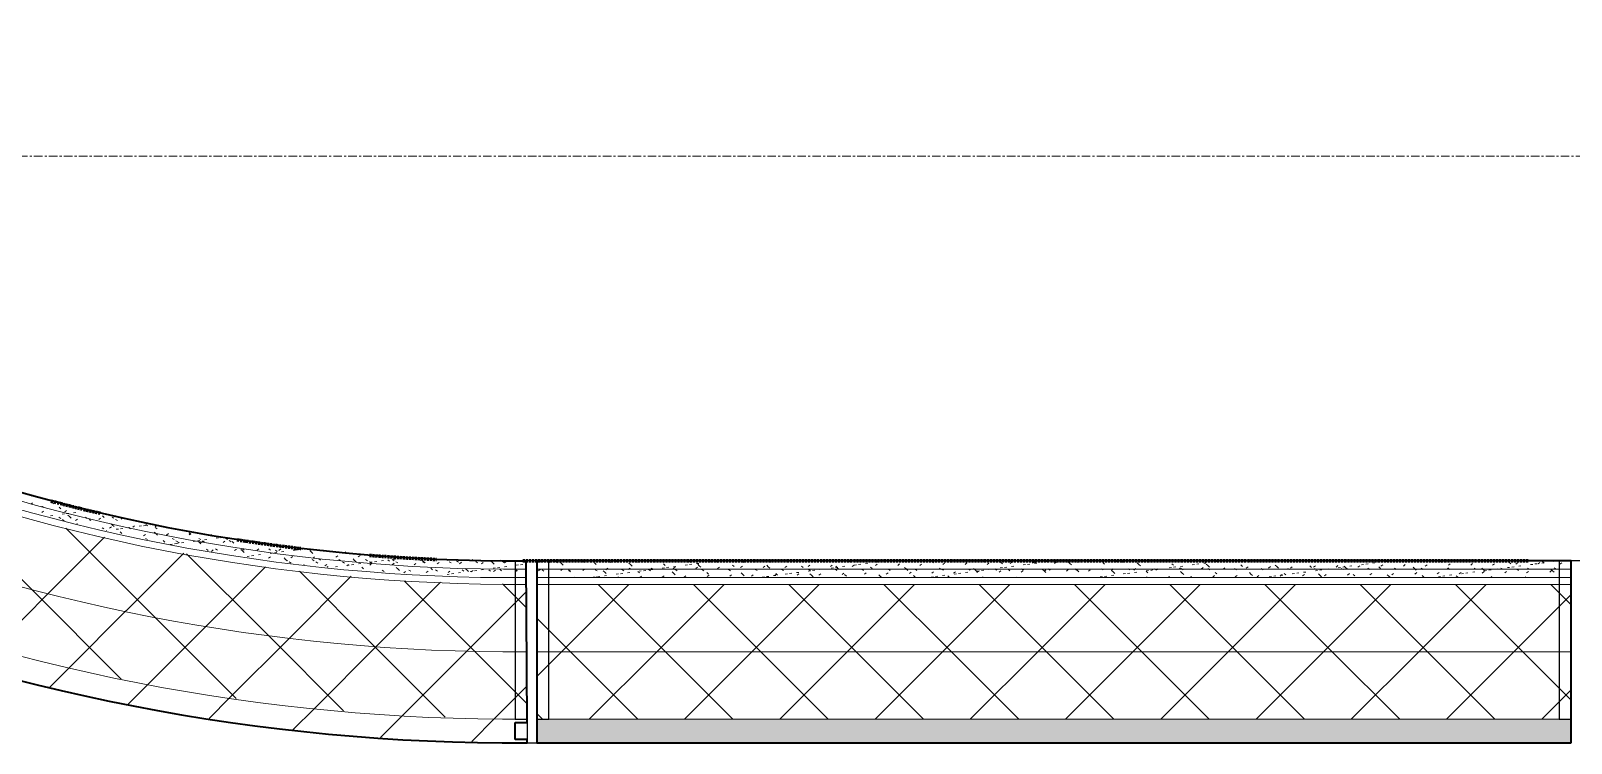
# Model space of a CAD drawing. Header units: millimetres. Extents: x -4948 to 42228, y -4856 to 69378.
# Drawn here: x 1115 to 3402, y -779 to 278 of the extents above; entities that cross this region are included whole.
import ezdxf

# ---------------------------------------------------------------- set-up
doc = ezdxf.new("R2010")
doc.units = ezdxf.units.MM
doc.linetypes.add('Линия сетки', pattern=[22.225, 12.7, -3.175, 3.175, -3.175])
doc.linetypes.add('Штрих 3 х 1_5 мм', pattern=[4.5, 3, -1.5])
for name, color, linetype, lineweight in [('A-AREA', 32, 'Continuous', 9), ('A-FLOR', 192, 'Continuous', 13), ('A-GLAZ', 151, 'Continuous', 13), ('A-GLAZ-CWMG', 51, 'Continuous', 9), ('A-WALL', 113, 'Continuous', 13), ('A-WALL-PATT', 111, 'Continuous', 13), ('S-GRID', 1, 'Continuous', 30)]:
    doc.layers.add(name, color=color, linetype=linetype, lineweight=lineweight)

# ---------------------------------------------------------------- blocks, each defined once
blk = doc.blocks.new('27ELB-RD-AR-0000-BIM_rvt-1-1 этаж отм_ _0_000 лотки')
at = {"layer": 'A-GLAZ', "lineweight": 9}
h = blk.add_hatch(dxfattribs=at)
h.set_pattern_fill('FP_2', color=252, style=0, pattern_type=2)
h.set_pattern_definition([(45, (0, 0), (-141.421, 141.421), [])])
h.paths.add_polyline_path([(1833.9, -778.6), (1833.9, -777.6), (1833.9, -778.6)], flags=0)
h.paths.add_polyline_path([(1664.8, -773.1), (1540.7, -762.5), (1642.5, -772.3), (1658.8, -772.9)], flags=0)
h.paths.add_polyline_path([(1833.9, -773), (1833.9, -773), (1833.9, -748)], flags=0)
h.paths.add_polyline_path([(1479.1, -756.4), (1361.1, -739.1), (1447.4, -753.3), (1466.7, -755.2)], flags=0)
h.paths.add_polyline_path([(1294.9, -728.2), (1231.8, -716.2), (1262.9, -723), (1276.1, -725.1)], flags=0)
h.paths.add_polyline_path([(1113, -688.6), (1043.4, -670.7), (1076.4, -680.1), (1108.4, -687.5)], flags=0)
h.paths.add_polyline_path([(934.1, -637.7), (858.4, -613.1), (893.1, -625.3), (903.1, -628.3)], flags=0)
h.paths.add_polyline_path([(759.1, -575.8), (653, -532.4), (713.8, -558.8), (722.2, -562)], flags=0)
h.paths.add_polyline_path([(588.7, -503.4), (487.4, -454.6), (539.2, -481), (546.6, -484.3)], flags=0)
h.paths.add_polyline_path([(423.8, -420.8), (337.6, -373.6), (358.1, -385.8), (375.7, -395.2)], flags=0)
h.paths.add_polyline_path([(265.6, -329), (164, -263.8), (194.2, -284.7), (211.5, -295.4)], flags=0)
h.paths.add_polyline_path([(116, -229.5), (13.1, -154.3), (30.2, -168.3), (114.9, -228.7)], flags=0)
h.paths.add_polyline_path([(-19.8, -127.4), (-129.5, -36.5), (-261.1, 86.7), (-261.1, 86), (-119.8, -45.6), (-29.5, -119.5)], flags=0)
at = {"layer": 'A-WALL-PATT', "lineweight": 9}
blk.add_hatch(color=252, dxfattribs=at).paths.add_polyline_path([(1865.9, -778), (3401.9, -778), (3401.9, -743), (1865.9, -743)], flags=0)
at = {"layer": 'A-AREA', "color": 252, "linetype": 'Штрих 3 х 1_5 мм', "lineweight": 70}
blk.add_line((1845.5, -507.9), (3338.9, -507.9), dxfattribs=at)
for start, end in [(255.2475, 256.833), (261.2344, 263.2569), (265.4344, 267.5562)]:
    blk.add_arc((1832.4, 2190.4), 2699, start, end, dxfattribs=at)
at = {"layer": 'A-GLAZ', "color": 252, "lineweight": 9}
blk.add_line((1833.9, -748), (1833.9, -773), dxfattribs=at)
for start, end in [(257.2931, 259.5421), (260.8355, 263.138), (264.3314, 266.736), (267.7042, 270)]:
    blk.add_arc((1833.9, 2191.9), 2970.5, start, end, dxfattribs=at)
at = {"layer": 'A-GLAZ-CWMG', "color": 252, "lineweight": 25}
for p, q in [((1883.9, -508), (1833.9, -508)), ((1833.9, -508), (1833.9, -743)), ((1883.9, -743), (1883.9, -508)), ((1833.9, -743), (1851.9, -743)), ((1851.9, -743), (1851.9, -778)), ((1865.9, -778), (1865.9, -743)), ((1865.9, -743), (1883.9, -743)), ((1851.9, -778), (1865.9, -778))]:
    blk.add_line(p, q, dxfattribs=at)
at = {"layer": 'A-GLAZ-CWMG', "color": 252, "lineweight": 25, "extrusion": (0, 0, -1)}
for p, q in [((3383.9, -508), (3383.9, -743)), ((3433.9, -508), (3383.9, -508)), ((3383.9, -743), (3401.9, -743))]:
    blk.add_line(p, q, dxfattribs=at)
at = {"layer": 'A-WALL', "color": 252, "lineweight": 35}
for p, q in [((1851.7, -748), (1850.2, -508)), ((3401.9, -508), (1865.9, -508)), ((1865.9, -508), (1865.9, -778)), ((3401.9, -778), (3401.9, -508)), ((1833.9, -773), (1833.9, -748)), ((1833.9, -748), (1851.7, -748)), ((1851.8, -773), (1833.9, -773)), ((1851.9, -778), (1851.8, -773)), ((1865.9, -778), (3401.9, -778))]:
    blk.add_line(p, q, dxfattribs=at)
at = {"layer": 'A-WALL', "color": 252, "lineweight": 9}
for p, q in [((3401.9, -520.5), (1865.9, -520.5)), ((3401.9, -533), (1865.9, -533)), ((3401.9, -543), (1865.9, -543)), ((3401.9, -643), (1865.9, -643)), ((3401.9, -743), (1865.9, -743))]:
    blk.add_line(p, q, dxfattribs=at)
at = {"layer": 'A-WALL', "color": 252, "lineweight": 35}
for radius in [2700, 2970]:
    blk.add_arc((1833.9, 2191.9), radius, 225.1391, 270.3459, dxfattribs=at)
at = {"layer": 'A-WALL', "color": 252, "lineweight": 9}
for radius in [2735, 2725, 2712.5, 2835, 2935]:
    blk.add_arc((1833.9, 2191.9), radius, 225.1391, 270.3459, dxfattribs=at)
at = {"layer": 'A-WALL-PATT', "color": 252, "linetype": 'Continuous', "lineweight": 9}
for p, q in [((1116.3, -550.7), (967.2, -401.5)), ((1114.8, -423.9), (1116.1, -422.9)), ((1115.5, -412.1), (1118.8, -411.7)), ((1116, -423), (1117.4, -421.9)), ((1131.1, -427.3), (1131.6, -427.7)), ((1131.4, -427.5), (1133.9, -429.1)), ((1146.5, -419.1), (1148.4, -420.8)), ((1148, -423.5), (1150.7, -421.5)), ((1157, -428.7), (1159.5, -430.9)), ((1165.2, -435.4), (1167.9, -433.4)), ((1170.6, -427.2), (1173.5, -429)), ((1195.6, -434.5), (1198.9, -434)), ((1198.4, -435), (1201.1, -432.9)), ((1202.1, -433.6), (1205.5, -433.2)), ((1130.9, -436.6), (1133.5, -434.6)), ((1136.8, -442.2), (1137.1, -442.2)), ((1144.1, -441.3), (1147.4, -440.8)), ((1156.3, -443.4), (1159.1, -445.2)), ((1161.4, -439), (1164.7, -438.5)), ((1161.6, -446.8), (1164.4, -448.6)), ((1167.9, -438.1), (1171.3, -437.7)), ((1169.6, -440.3), (1172, -442.4)), ((1172, -442.4), (1172, -442.4)), ((1172, -442.4), (1174.4, -444.7)), ((1178.3, -436.8), (1181.6, -436.3)), ((1181.3, -448.1), (1184, -446.1)), ((1183, -452.5), (1183.9, -453.3)), ((1195.8, -443.3), (1198.6, -445.1)), ((1201.2, -446.7), (1204, -448.5)), ((1215.6, -446.9), (1218.3, -444.8)), ((1221.2, -441.4), (1223.7, -443.6)), ((1233.8, -453), (1236.2, -455.1)), ((1235.4, -443.2), (1238.2, -445)), ((1236.2, -455.1), (1236.2, -455.1)), ((1236.2, -455.1), (1238.6, -457.4)), ((1240.7, -446.6), (1243.5, -448.4)), ((1248.9, -446.5), (1251.5, -444.4)), ((1266, -458.4), (1268.7, -456.3)), ((1275.6, -456.8), (1279, -456.4)), ((1282.2, -456), (1285.5, -455.5)), ((1285.4, -454.1), (1287.9, -456.3)), ((1292.5, -454.6), (1295.9, -454.2)), ((1299.3, -457.9), (1301.9, -455.9)), ((1140.8, -556.2), (1224.3, -472.8)), ((1299.2, -592.1), (1166.7, -459.6)), ((1220.5, -459), (1223.3, -460.8)), ((1227.3, -463.2), (1227.5, -463.2)), ((1231.7, -459.6), (1234.4, -457.6)), ((1241.5, -461.3), (1244.8, -460.9)), ((1247.2, -465.2), (1249.7, -467.5)), ((1248, -460.5), (1251.3, -460)), ((1258.3, -459.1), (1261.7, -458.7)), ((1260, -458.9), (1262.8, -460.7)), ((1282.1, -471.1), (1284.8, -469)), ((1285.2, -474.9), (1288, -476.7)), ((1298, -465.7), (1299.3, -466.8)), ((1299.3, -466.8), (1300.4, -467.8)), ((1299.6, -458.8), (1302.4, -460.6)), ((1300.4, -467.8), (1300.4, -467.8)), ((1300.4, -467.8), (1302.9, -470.1)), ((1311.4, -477.9), (1313.9, -480.2)), ((1316.4, -469.9), (1319.1, -467.8)), ((1324.7, -474.9), (1327.5, -476.7)), ((1330.1, -478.3), (1332.9, -480.1)), ((1349.6, -466.8), (1352.1, -469.1)), ((1349.7, -469.4), (1352.3, -467.4)), ((1355.7, -479.2), (1359.1, -478.7)), ((1362.3, -478.3), (1362.8, -478.2)), ((1362.3, -478.4), (1364.6, -480.5)), ((1362.8, -478.2), (1365.6, -477.9)), ((1364.3, -474.8), (1367.1, -476.6)), ((1366.9, -481.3), (1369.5, -479.3)), ((1369.5, -479.3), (1369.5, -479.3)), ((1369.6, -478.2), (1372, -479.7)), ((1372, -479.7), (1372.5, -480)), ((1372.6, -476.9), (1375.9, -476.5)), ((1382.2, -469.6), (1383.2, -468.8)), ((1389.9, -474.7), (1393.2, -474.2)), ((1396.5, -473.8), (1399.8, -473.4)), ((1400.1, -480.9), (1402.8, -478.9)), ((1403.8, -474.7), (1406.6, -476.5)), ((1409.2, -478.1), (1412, -479.9)), ((1413.8, -479.5), (1416.3, -481.8)), ((1432.6, -481.1), (1435.3, -479)), ((1451.3, -479.7), (1451.6, -479.9)), ((1256.1, -582.4), (1341.7, -496.8)), ((1302.7, -480.4), (1302.7, -480.4)), ((1321.5, -483.7), (1324.9, -483.2)), ((1328.1, -482.8), (1331.4, -482.4)), ((1332.6, -482.6), (1335.2, -480.5)), ((1338.4, -481.4), (1341.7, -481)), ((1467.5, -618.9), (1346, -497.5)), ((1364.6, -480.5), (1364.6, -480.5)), ((1364.6, -480.5), (1367.1, -482.8)), ((1375.6, -490.6), (1378.1, -492.9)), ((1383, -494.1), (1385.6, -492)), ((1388.9, -490.5), (1391.7, -492.3)), ((1417.3, -492.8), (1419.9, -490.8)), ((1426.5, -491.1), (1428.8, -493.2)), ((1428.5, -490.4), (1431.3, -492.2)), ((1428.8, -493.2), (1428.8, -493.2)), ((1428.8, -493.2), (1431.3, -495.5)), ((1435.8, -501.5), (1439.1, -501.1)), ((1442.4, -500.6), (1445.7, -500.2)), ((1450.5, -492.4), (1450.7, -492.3)), ((1450.7, -492.3), (1453.2, -490.4)), ((1452.7, -499.3), (1456, -498.8)), ((1467.2, -482.2), (1469.5, -484.3)), ((1467.7, -504.3), (1470.4, -502.3)), ((1468, -490.3), (1470.8, -492.1)), ((1470, -497), (1473.3, -496.6)), ((1476.5, -496.1), (1479.9, -495.7)), ((1478, -492.2), (1480.5, -494.5)), ((1483, -492.6), (1485.7, -490.5)), ((1486.9, -494.8), (1490.2, -494.3)), ((1500.9, -503.9), (1503.6, -501.8)), ((1504.2, -492.5), (1507.5, -492.1)), ((1507.6, -490.3), (1510.4, -492.1)), ((1510.7, -491.6), (1514.1, -491.2)), ((1517.3, -491.3), (1520, -489.3)), ((1521.1, -490.3), (1524.4, -489.8)), ((1528.8, -492.6), (1531.2, -494.8)), ((1531.2, -494.8), (1531.2, -494.8)), ((1531.2, -494.8), (1533.7, -497)), ((1533.4, -504), (1534.8, -503)), ((1534.8, -503), (1536.1, -502)), ((1549.7, -491.8), (1549.9, -492)), ((1567.7, -502.8), (1570.4, -500.8)), ((1581.5, -494.8), (1582.9, -496)), ((1601, -502.4), (1603.6, -500.3)), ((1633.5, -502.5), (1636.1, -500.5)), ((1375.6, -604.3), (1463.1, -516.8)), ((1490.7, -503.8), (1493, -505.9)), ((1493, -505.9), (1493, -505.9)), ((1493, -505.9), (1495.5, -508.2)), ((1493.2, -506.4), (1496, -508.2)), ((1498.5, -509.8), (1501.4, -511.6)), ((1624.2, -634.3), (1513.6, -523.6)), ((1520.2, -514.2), (1520.8, -513.7)), ((1532.7, -506.3), (1535.6, -508.1)), ((1538.1, -509.7), (1540.9, -511.5)), ((1542.2, -504.9), (1544.7, -507.2)), ((1551.4, -515.4), (1554, -513.3)), ((1554.9, -516.5), (1556, -517.5)), ((1567, -517.1), (1570.3, -516.7)), ((1572.3, -506.2), (1572.7, -506.5)), ((1572.7, -506.5), (1575.1, -508)), ((1577.6, -509.6), (1580.5, -511.5)), ((1583.8, -515.5), (1586.5, -513.5)), ((1584.3, -514.8), (1587.6, -514.4)), ((1590.8, -514), (1594.1, -513.5)), ((1593.1, -505.3), (1595.4, -507.5)), ((1595.4, -507.5), (1595.4, -507.5)), ((1595.4, -507.5), (1596.8, -508.8)), ((1596.8, -508.8), (1597.9, -509.7)), ((1601.1, -512.6), (1604.5, -512.2)), ((1606.4, -517.6), (1608.9, -519.9)), ((1611.8, -506.2), (1614.7, -508)), ((1617.2, -509.6), (1619.2, -510.8)), ((1618.1, -514.3), (1620.8, -512.2)), ((1618.4, -510.3), (1621.8, -509.9)), ((1619.2, -510.8), (1620, -511.4)), ((1625, -509.5), (1628.3, -509)), ((1635.3, -508.1), (1638.6, -507.7)), ((1636.5, -521.9), (1639.3, -523.7)), ((1636.8, -525), (1636.9, -525)), ((1644.6, -506.5), (1647.1, -508.7)), ((1651.4, -506.1), (1654.2, -507.9)), ((1651.4, -513.8), (1654, -511.8)), ((1651.4, -513.9), (1651.4, -513.8)), ((1652.6, -505.8), (1656, -505.4)), ((1656.7, -509.5), (1659.6, -511.3)), ((1657.3, -518), (1659.6, -520.2)), ((1659.2, -505), (1662.5, -504.5)), ((1659.6, -520.2), (1659.6, -520.2)), ((1659.6, -520.2), (1662.1, -522.5)), ((1668.6, -525.8), (1671.2, -523.7)), ((1669.5, -503.6), (1672.4, -503.2)), ((1676, -521.8), (1678.8, -523.6)), ((1683.9, -514), (1686.5, -512)), ((1690.9, -506), (1693.8, -507.8)), ((1695.4, -506.9), (1697.8, -509)), ((1696.3, -509.4), (1699.1, -511.2)), ((1697.8, -509), (1697.8, -509)), ((1697.8, -509), (1700.3, -511.3)), ((1701.8, -525.3), (1704.5, -523.3)), ((1708.8, -519.2), (1711.3, -521.4)), ((1715.6, -521.7), (1718.4, -523.5)), ((1718.2, -512.8), (1720.8, -510.7)), ((1730.5, -505.9), (1733.3, -507.7)), ((1734.3, -525.5), (1737, -523.5)), ((1735.8, -509.4), (1738.7, -511.2)), ((1747, -508), (1749.5, -510.3)), ((1749.6, -526), (1752.9, -525.5)), ((1751.4, -512.4), (1754.1, -510.3)), ((1755.1, -521.6), (1757.9, -523.4)), ((1759.7, -519.6), (1762, -521.7)), ((1762, -521.7), (1762, -521.7)), ((1762, -521.7), (1764.5, -524)), ((1766.9, -523.7), (1770.2, -523.2)), ((1768.6, -524.3), (1771.3, -522.2)), ((1770, -505.9), (1772.9, -507.7)), ((1773.4, -522.8), (1776.8, -522.4)), ((1775.4, -509.3), (1778.2, -511.1)), ((1783.8, -521.5), (1787.1, -521)), ((1783.9, -512.5), (1786.6, -510.5)), ((1794.7, -521.6), (1797.5, -523.4)), ((1797.8, -508.5), (1800.2, -510.6)), ((1800.2, -510.6), (1800.2, -510.6)), ((1800.2, -510.6), (1802.6, -512.9)), ((1801.1, -519.2), (1804.4, -518.7)), ((1801.8, -523.8), (1804.5, -521.8)), ((1807.6, -518.3), (1811, -517.9)), ((1811.2, -520.7), (1813.7, -523)), ((1811.4, -507), (1812.4, -507.6)), ((1814.9, -509.2), (1817.8, -511)), ((1818, -517), (1821.3, -516.5)), ((1818.2, -511.3), (1820.9, -509.2)), ((1834.2, -521.5), (1837, -523.3)), ((1834.3, -524), (1837, -522)), ((1835.3, -514.7), (1838.6, -514.2)), ((1841.8, -513.8), (1845.1, -513.4)), ((1849.4, -509.6), (1850.2, -510.4)), ((1865.9, -524.7), (1866.8, -525.6)), ((1868.6, -522.8), (1871.3, -520.7)), ((1869.5, -510.2), (1872.8, -509.7)), ((1873.8, -521.4), (1876.6, -523.2)), ((1876, -509.3), (1879.3, -508.9)), ((1883.9, -511), (1886.6, -509)), ((1894, -509.1), (1896.9, -510.9)), ((1900.2, -510), (1902.6, -512.2)), ((1901.9, -522.3), (1904.2, -520.5)), ((1902.6, -512.2), (1902.6, -512.2)), ((1902.6, -512.2), (1905, -514.4)), ((1904.2, -520.5), (1904.5, -520.3)), ((1913.3, -521.4), (1916.1, -523.2)), ((1913.6, -522.3), (1916.1, -524.5)), ((1918.2, -509.8), (1920.5, -508)), ((1933.6, -509), (1936.4, -510.8)), ((1934.4, -522.5), (1936.9, -520.5)), ((1936.9, -520.5), (1937, -520.4)), ((1951.5, -509.3), (1953.2, -508)), ((1951.8, -511.1), (1954.3, -513.4)), ((1952.9, -521.3), (1955.7, -523.1)), ((1964.4, -522.7), (1966.8, -524.9)), ((1966.8, -524.9), (1966.8, -524.9)), ((1966.8, -524.9), (1969.2, -527.1)), ((1968.7, -521.3), (1969.6, -520.5)), ((1969.6, -520.5), (1971.3, -519.2)), ((1973.1, -508.9), (1976, -510.7)), ((1984, -509.5), (1985.9, -508)), ((1992.4, -521.2), (1995.2, -523)), ((2000.6, -525.8), (2003.9, -525.4)), ((2001.9, -520.8), (2002.3, -520.5)), ((2002.3, -520.5), (2004.6, -518.8)), ((2002.6, -511.6), (2004.9, -513.7)), ((2004.9, -513.7), (2004.9, -513.7)), ((2004.9, -513.7), (2007.4, -516)), ((2012.7, -508.9), (2015.5, -510.7)), ((2016, -523.8), (2018.5, -526.1)), ((2017.9, -523.5), (2021.2, -523.1)), ((2018.3, -508.3), (2018.6, -508)), ((2024.5, -522.7), (2027.8, -522.2)), ((2032, -521.1), (2034.8, -522.9)), ((2034.4, -521), (2035, -520.5)), ((2034.8, -521.3), (2038.1, -520.9)), ((2035, -520.5), (2037.1, -518.9)), ((2052.1, -519), (2055.4, -518.6)), ((2052.2, -508.8), (2055.1, -510.6)), ((2054.2, -512.7), (2056.6, -515)), ((2058.6, -518.2), (2062, -517.7)), ((2066.8, -524.3), (2069.1, -526.4)), ((2068.7, -519.7), (2071.4, -517.7)), ((2069, -516.8), (2072.3, -516.4)), ((2071.5, -521.1), (2074.3, -522.9)), ((2086.3, -514.5), (2089.6, -514.1)), ((2091.8, -508.7), (2094.6, -510.5)), ((2092.8, -513.7), (2096.1, -513.2)), ((2101.9, -519.3), (2104.6, -517.3)), ((2103.1, -512.3), (2106.5, -511.9)), ((2105, -513.1), (2107.3, -515.3)), ((2107.3, -515.3), (2107.3, -515.3)), ((2107.3, -515.3), (2109.8, -517.5)), ((2111.1, -521), (2113.9, -522.8)), ((2118.4, -525.4), (2120.8, -527.7)), ((2120.5, -510), (2123.8, -509.6)), ((2127, -509.1), (2130.3, -508.7)), ((2131.3, -508.6), (2134.2, -510.4)), ((2134.4, -519.5), (2137.1, -517.4)), ((2150.6, -520.9), (2153.4, -522.7)), ((2156.6, -514.3), (2159, -516.5)), ((2168.7, -518.2), (2171.4, -516.2)), ((2169.2, -525.8), (2171.5, -528)), ((2170.9, -508.6), (2173.7, -510.4)), ((2190.2, -520.8), (2193, -522.6)), ((2202, -517.8), (2204.6, -515.8)), ((2207.4, -514.7), (2209.7, -516.8)), ((2209.7, -516.8), (2209.7, -516.8)), ((2209.7, -516.8), (2212.2, -519.1)), ((2210.4, -508.5), (2213.3, -510.3)), ((2229.7, -520.8), (2232.5, -522.6)), ((2234.5, -518), (2237.1, -515.9)), ((2250, -508.4), (2252.8, -510.2)), ((2251.6, -525.6), (2254.9, -525.2)), ((2258.9, -515.8), (2261.4, -518.1)), ((2268.8, -516.7), (2271.4, -514.7)), ((2268.9, -523.3), (2272.3, -522.9)), ((2269.3, -520.7), (2272.1, -522.5)), ((2275.5, -522.5), (2278.8, -522.1)), ((2285.8, -521.1), (2289.1, -520.7)), ((2289.5, -508.3), (2292.4, -510.1)), ((2302, -516.3), (2304.7, -514.3)), ((2303.1, -518.8), (2306.4, -518.4)), ((2308.8, -520.6), (2311.6, -522.4)), ((2309.6, -518), (2313, -517.6)), ((2309.8, -516.2), (2312.1, -518.4)), ((2312.1, -518.4), (2312.1, -518.4)), ((2312.1, -518.4), (2314.4, -520.5)), ((2314.4, -520.5), (2314.6, -520.7)), ((2320, -516.6), (2323.3, -516.2)), ((2329.1, -508.3), (2331.9, -510.1)), ((2334.5, -516.5), (2337.2, -514.4)), ((2337.3, -514.3), (2340.6, -513.9)), ((2343.8, -513.5), (2347.1, -513)), ((2348.4, -520.6), (2351.2, -522.4)), ((2351.1, -508), (2352.7, -509.5)), ((2352.4, -527.8), (2355.1, -525.8)), ((2354.2, -512.1), (2357.5, -511.7)), ((2361.3, -517.4), (2363.8, -519.6)), ((2368.6, -508.2), (2371.5, -510)), ((2368.8, -515.2), (2371.5, -513.2)), ((2371.5, -509.8), (2374.8, -509.4)), ((2378, -509), (2381.3, -508.5)), ((2384.9, -528), (2387.6, -525.9)), ((2387.9, -520.5), (2388, -520.5)), ((2388, -520.5), (2390.7, -522.3)), ((2401.5, -508), (2402, -508.5)), ((2402, -514.8), (2404.7, -512.8)), ((2408.2, -508.1), (2411, -509.9)), ((2412.1, -517.8), (2414.5, -520)), ((2414.5, -520), (2414.5, -520)), ((2414.5, -520), (2415.1, -520.5)), ((2415.1, -520.5), (2417, -522.2)), ((2419.2, -526.7), (2421.9, -524.7)), ((2427.5, -520.4), (2427.6, -520.5)), ((2427.6, -520.5), (2430.3, -522.2)), ((2434.5, -515), (2437.2, -512.9)), ((2447.7, -508.1), (2450.6, -509.9)), ((2451.8, -508), (2452.7, -508.8)), ((2452.5, -526.3), (2455.1, -524.3)), ((2452.7, -508.8), (2452.7, -508.8)), ((2452.7, -508.8), (2455.1, -511.1)), ((2463.7, -518.9), (2465.5, -520.5)), ((2465.5, -520.5), (2466.2, -521.2)), ((2467, -520.3), (2467.3, -520.5)), ((2467.3, -520.5), (2469.8, -522.1)), ((2468.8, -513.7), (2471.5, -511.7)), ((2484.9, -526.4), (2487.6, -524.4)), ((2487.3, -508), (2490.1, -509.8)), ((2502.1, -513.3), (2504.7, -511.3)), ((2502.2, -508), (2504.4, -510)), ((2502.6, -525.5), (2505.9, -525)), ((2506.6, -520.3), (2507, -520.5)), ((2507, -520.5), (2509.4, -522.1)), ((2514.5, -519.4), (2515.8, -520.5)), ((2515.8, -520.5), (2516.9, -521.5)), ((2516.9, -521.5), (2516.9, -521.5)), ((2516.9, -521.5), (2519.3, -523.8)), ((2519.2, -525.2), (2521.9, -523.2)), ((2519.9, -523.2), (2523.3, -522.7)), ((2526.5, -522.3), (2529.8, -521.9)), ((2527, -508), (2529.7, -509.7)), ((2534.6, -513.5), (2537.2, -511.4)), ((2536.8, -521), (2540.1, -520.5)), ((2546.1, -520.2), (2546.6, -520.5)), ((2546.6, -520.5), (2548.9, -522)), ((2552.5, -524.8), (2555.1, -522.7)), ((2552.7, -508.2), (2555.1, -510.4)), ((2554.1, -518.7), (2557.4, -518.2)), ((2555.1, -510.4), (2555.1, -510.4)), ((2555.1, -510.4), (2557.5, -512.6)), ((2560.6, -517.8), (2564, -517.4)), ((2566.1, -520.5), (2568.6, -522.8)), ((2566.1, -520.5), (2566.1, -520.5)), ((2566.7, -508), (2569.2, -509.6)), ((2568.9, -512.2), (2571.5, -510.2)), ((2571, -516.5), (2574.3, -516)), ((2585, -524.9), (2587.6, -522.9)), ((2585.7, -520.1), (2586.3, -520.5)), ((2586.3, -520.5), (2588.5, -521.9)), ((2588.3, -514.2), (2591.6, -513.7)), ((2594.8, -513.3), (2598.2, -512.9)), ((2602.1, -511.8), (2604.8, -509.8)), ((2604.3, -509.3), (2606.7, -511.6)), ((2605.2, -512), (2608.5, -511.5)), ((2606.3, -508), (2608.8, -509.6)), ((2616.9, -520.9), (2619.3, -523.1)), ((2619.3, -523.7), (2621.9, -521.7)), ((2619.3, -523.1), (2619.3, -523.1)), ((2619.3, -523.1), (2621.7, -525.3)), ((2622.5, -509.7), (2625.8, -509.2)), ((2625.2, -520.1), (2625.9, -520.5)), ((2625.9, -520.5), (2628, -521.9)), ((2629, -508.8), (2632.3, -508.4)), ((2634.6, -512), (2637.3, -509.9)), ((2646, -508), (2648.3, -509.5)), ((2652.5, -523.3), (2655.2, -521.2)), ((2655.1, -509.8), (2657.4, -511.9)), ((2657.4, -511.9), (2657.4, -511.9)), ((2657.4, -511.9), (2659.9, -514.2)), ((2664.8, -520), (2665.6, -520.5)), ((2665.6, -520.5), (2667.6, -521.8)), ((2668.5, -522), (2671, -524.3)), ((2668.9, -510.7), (2671.6, -508.7)), ((2685, -523.4), (2687.7, -521.4)), ((2685.7, -508), (2687.9, -509.4)), ((2702.1, -510.3), (2704.8, -508.3)), ((2704.3, -519.9), (2705.3, -520.5)), ((2705.3, -520.5), (2707.1, -521.7)), ((2706.7, -510.9), (2709.1, -513.2)), ((2719.3, -522.2), (2721.5, -520.5)), ((2719.3, -522.5), (2721.6, -524.6)), ((2721.5, -520.5), (2722, -520.2)), ((2721.6, -524.6), (2721.6, -524.6)), ((2721.6, -524.6), (2724.1, -526.9)), ((2725.3, -508), (2727.4, -509.4)), ((2734.6, -510.5), (2737.3, -508.4)), ((2743.9, -519.8), (2744.9, -520.5)), ((2744.9, -520.5), (2746.7, -521.6)), ((2752.6, -521.8), (2754.2, -520.5)), ((2753.6, -525.3), (2756.9, -524.9)), ((2754.2, -520.5), (2755.2, -519.7)), ((2757.5, -511.3), (2759.8, -513.5)), ((2759.8, -513.5), (2759.8, -513.5)), ((2759.8, -513.5), (2762.3, -515.7)), ((2765, -508), (2766.9, -509.3)), ((2768.9, -509.2), (2770.5, -508)), ((2770.9, -523.6), (2773.3, -525.9)), ((2771, -523), (2774.3, -522.6)), ((2777.5, -522.2), (2780.8, -521.7)), ((2783.4, -519.8), (2784.6, -520.5)), ((2784.6, -520.5), (2786.2, -521.6)), ((2785, -521.9), (2786.9, -520.5)), ((2786.9, -520.5), (2787.7, -519.9)), ((2787.8, -520.8), (2789.9, -520.5)), ((2789.9, -520.5), (2791.1, -520.4)), ((2802.2, -508.8), (2803.2, -508)), ((2804.6, -508), (2806.5, -509.2)), ((2805.1, -518.5), (2808.5, -518.1)), ((2809, -512.5), (2811.5, -514.7)), ((2811.6, -517.7), (2815, -517.2)), ((2819.3, -520.7), (2819.6, -520.5)), ((2819.6, -520.5), (2822, -518.7)), ((2821.7, -524), (2824, -526.2)), ((2822, -516.3), (2825.3, -515.9)), ((2823, -519.7), (2824.3, -520.5)), ((2824.3, -520.5), (2825.8, -521.5)), ((2834.7, -508.9), (2835.9, -508)), ((2839.3, -514), (2842.6, -513.6)), ((2844.3, -508), (2846, -509.1)), ((2845.8, -513.2), (2849.2, -512.7)), ((2852.6, -520.3), (2855.3, -518.2)), ((2856.2, -511.8), (2859.5, -511.4)), ((2859.9, -512.9), (2862.2, -515)), ((2862.2, -515), (2862.2, -515)), ((2862.2, -515), (2864.7, -517.3)), ((2862.5, -519.6), (2863.9, -520.5)), ((2863.9, -520.5), (2865.3, -521.4)), ((2873.3, -525.2), (2875.7, -527.4)), ((2873.5, -509.5), (2876.8, -509.1)), ((2880, -508.7), (2883.3, -508.2)), ((2884, -508), (2885.6, -509.1)), ((2885.1, -520.4), (2887.7, -518.4)), ((2902.1, -519.5), (2903.6, -520.5)), ((2903.6, -520.5), (2904.9, -521.3)), ((2911.4, -514), (2913.9, -516.3)), ((2919.4, -519.2), (2922, -517.2)), ((2923.6, -508), (2925.1, -509)), ((2924.1, -525.6), (2926.4, -527.7)), ((2941.6, -519.5), (2943.3, -520.5)), ((2943.3, -520.5), (2944.4, -521.3)), ((2952.6, -518.8), (2955.3, -516.7)), ((2962.3, -514.5), (2964.6, -516.6)), ((2963.3, -508), (2964.7, -508.9)), ((2964.6, -516.6), (2964.6, -516.6)), ((2964.6, -516.6), (2967.1, -518.9)), ((2981.1, -519.4), (2982.9, -520.5)), ((2982.9, -520.5), (2984, -521.2)), ((2985.1, -518.9), (2987.8, -516.9)), ((3003, -508), (3004.2, -508.8)), ((3004.6, -525.1), (3007.9, -524.7)), ((3013.8, -515.6), (3016.3, -517.8)), ((3019.4, -517.7), (3022.1, -515.6)), ((3020.7, -519.3), (3022.6, -520.5)), ((3022, -522.9), (3025.3, -522.4)), ((3022.6, -520.5), (3023.5, -521.1)), ((3028.5, -522), (3031.8, -521.6)), ((3038.8, -520.6), (3039.7, -520.5)), ((3039.7, -520.5), (3042.1, -520.2)), ((3042.6, -508), (3043.8, -508.8)), ((3052.7, -517.3), (3055.3, -515.2)), ((3056.1, -518.4), (3059.5, -517.9)), ((3060.2, -519.3), (3062.2, -520.5)), ((3062.2, -520.5), (3063.1, -521.1)), ((3062.7, -517.5), (3066, -517.1)), ((3064.6, -516), (3067, -518.2)), ((3067, -518.2), (3067, -518.2)), ((3067, -518.2), (3069.5, -520.4)), ((3073, -516.1), (3076.3, -515.7)), ((3082.3, -508), (3083.3, -508.7)), ((3085.1, -517.4), (3087.8, -515.4)), ((3090.3, -513.9), (3093.7, -513.4)), ((3096.8, -513), (3100.2, -512.6)), ((3099.8, -519.2), (3101.9, -520.5)), ((3101.9, -520.5), (3102.6, -521)), ((3106.3, -508), (3107.6, -509.3)), ((3107.2, -511.6), (3110.5, -511.2)), ((3116.2, -517.1), (3118.7, -519.4)), ((3119.4, -516.2), (3122.1, -514.1)), ((3121.9, -508), (3122.9, -508.6)), ((3124.5, -509.4), (3127.8, -508.9)), ((3131, -508.5), (3134.3, -508.1)), ((3139.3, -519.1), (3141.6, -520.5)), ((3141.6, -520.5), (3142.2, -520.9)), ((3152.7, -515.8), (3155.4, -513.7)), ((3156.6, -508), (3156.9, -508.3)), ((3161.6, -508), (3162.4, -508.6)), ((3167, -517.6), (3169.4, -519.7)), ((3169.4, -519.7), (3169.4, -519.7)), ((3169.4, -519.7), (3170.3, -520.5)), ((3169.9, -527.7), (3172.5, -525.6)), ((3170.3, -520.5), (3171.8, -522)), ((3178.9, -519), (3181.2, -520.5)), ((3181.2, -520.5), (3181.7, -520.8)), ((3185.2, -515.9), (3187.8, -513.9)), ((3201.3, -508), (3202, -508.5)), ((3203.1, -527.2), (3205.8, -525.2)), ((3207, -508), (3207.5, -508.6)), ((3207.5, -508.6), (3207.5, -508.6)), ((3207.5, -508.6), (3210, -510.8)), ((3218.4, -519), (3220.9, -520.5)), ((3218.6, -518.7), (3220.6, -520.5)), ((3219.5, -514.7), (3222.1, -512.6)), ((3220.6, -520.5), (3221.1, -521)), ((3220.9, -520.5), (3221.3, -520.8)), ((3235.6, -527.4), (3238.3, -525.4)), ((3240.9, -508), (3241.5, -508.4)), ((3245.3, -526.3), (3248.6, -525.9)), ((3252.7, -514.3), (3255.4, -512.2)), ((3255.6, -525), (3258.9, -524.5)), ((3257.3, -508), (3259.2, -509.8)), ((3258, -518.9), (3260.6, -520.5)), ((3260.6, -520.5), (3260.8, -520.7)), ((3269.4, -519.1), (3270.9, -520.5)), ((3269.9, -526.2), (3272.6, -524.1)), ((3270.9, -520.5), (3271.8, -521.3)), ((3271.8, -521.3), (3271.8, -521.3)), ((3271.8, -521.3), (3274.2, -523.5)), ((3273, -522.7), (3276.3, -522.3)), ((3279.5, -521.8), (3282.8, -521.4)), ((3280.6, -508), (3281.1, -508.3)), ((3285.2, -514.4), (3287.9, -512.4)), ((3289.8, -520.5), (3293.1, -520)), ((3297.5, -518.8), (3300.2, -520.5)), ((3300.2, -520.5), (3300.4, -520.6)), ((3303.1, -525.7), (3305.8, -523.7)), ((3307.2, -518.2), (3310.5, -517.8)), ((3307.6, -508), (3309.9, -510.1)), ((3309.9, -510.1), (3309.9, -510.1)), ((3309.9, -510.1), (3312.4, -512.4)), ((3313.7, -517.3), (3317, -516.9)), ((3319.5, -513.2), (3322.2, -511.1)), ((3320.3, -508), (3320.6, -508.3)), ((3321, -520.3), (3321.3, -520.5)), ((3321.3, -520.5), (3323.5, -522.5)), ((3324, -516), (3327.3, -515.5)), ((3335.6, -525.9), (3338.3, -523.9)), ((3337.1, -518.8), (3339.9, -520.5)), ((3339.9, -520.5), (3339.9, -520.6)), ((3341.3, -513.7), (3344.7, -513.3)), ((3347.8, -512.8), (3351.2, -512.4)), ((3352.8, -512.8), (3355.4, -510.7)), ((3358.2, -511.5), (3361.5, -511)), ((3359.2, -509.1), (3361.6, -511.4)), ((3359.9, -508), (3360.2, -508.2)), ((3369.9, -524.7), (3372.6, -522.6)), ((3371.8, -520.7), (3374.1, -522.8)), ((3374.1, -522.8), (3374.1, -522.8)), ((3374.1, -522.8), (3376.6, -525.1)), ((3375.5, -509.2), (3378.9, -508.8)), ((3376.6, -518.7), (3379.5, -520.5)), ((3382, -508.3), (3384.4, -508)), ((3385.2, -512.9), (3387.9, -510.9)), ((3399.6, -508), (3399.7, -508.1)), ((1498.7, -622.6), (1590.6, -530.8)), ((1628.1, -634.6), (1723.1, -539.6)), ((1772.3, -640.9), (1669.5, -538.1)), ((1732.7, -528.2), (1736, -527.7)), ((1739.3, -527.3), (1742.6, -526.9)), ((1850.7, -577.9), (1814.9, -542.1)), ((1823.9, -532.3), (1823.9, -532.3)), ((1902.6, -643), (2002.6, -543)), ((1920.6, -533), (1921.7, -532.2)), ((1949.5, -532.5), (1952.9, -532.1)), ((1953.3, -533), (1954.9, -531.8)), ((1956.1, -531.7), (1959.4, -531.2)), ((2057.2, -643), (1957.2, -543)), ((1966.4, -530.3), (1969.7, -529.9)), ((1983.7, -528), (1987.1, -527.6)), ((1986, -533), (1987.4, -531.9)), ((1990.3, -527.2), (1993.6, -526.7)), ((2019.1, -532.7), (2021.7, -530.7)), ((2044, -643), (2144, -543)), ((2052.3, -532.3), (2055, -530.3)), ((2069.1, -526.4), (2069.1, -526.4)), ((2069.1, -526.4), (2071.6, -528.7)), ((2084.8, -532.5), (2087.5, -530.4)), ((2198.7, -643), (2098.7, -543)), ((2119.1, -531.2), (2121.8, -529.2)), ((2152.4, -530.8), (2155, -528.8)), ((2171.5, -528), (2171.5, -528)), ((2171.5, -528), (2174, -530.2)), ((2184.8, -531), (2187.5, -528.9)), ((2185.4, -643), (2285.4, -543)), ((2200.6, -532.3), (2203.9, -531.9)), ((2207.1, -531.5), (2210.4, -531.1)), ((2217.4, -530.1), (2220.7, -529.7)), ((2219.1, -529.7), (2221.8, -527.7)), ((2220.8, -527), (2223.2, -529.2)), ((2234.7, -527.8), (2238.1, -527.4)), ((2340.1, -643), (2240.1, -543)), ((2241.3, -527), (2244.6, -526.6)), ((2252.4, -529.3), (2255, -527.3)), ((2271.6, -527.4), (2273.9, -529.5)), ((2273.9, -529.5), (2273.9, -529.5)), ((2273.9, -529.5), (2276.4, -531.8)), ((2284.9, -529.5), (2287.5, -527.4)), ((2319.2, -528.2), (2321.8, -526.2)), ((2323.1, -528.5), (2325.6, -530.8)), ((2326.8, -643), (2426.8, -543)), ((2374, -529), (2376.3, -531.1)), ((2376.3, -531.1), (2376.3, -531.1)), ((2376.3, -531.1), (2378.4, -533)), ((2481.5, -643), (2381.5, -543)), ((2425.5, -530.1), (2428, -532.3)), ((2451.6, -532.2), (2454.9, -531.7)), ((2458.1, -531.3), (2461.4, -530.9)), ((2468.2, -643), (2568.2, -543)), ((2468.4, -530), (2471.7, -529.5)), ((2476.4, -530.5), (2478.7, -532.7)), ((2478.7, -532.7), (2478.7, -532.7)), ((2478.7, -532.7), (2479.1, -533)), ((2485.8, -527.7), (2489.1, -527.2)), ((2492.3, -526.8), (2495.6, -526.4)), ((2622.9, -643), (2522.9, -543)), ((2527.9, -531.6), (2529.4, -533)), ((2578.7, -532.1), (2579.8, -533)), ((2609.7, -643), (2709.7, -543)), ((2764.3, -643), (2664.3, -543)), ((2702.6, -532), (2705.9, -531.6)), ((2705.2, -533), (2705.6, -532.7)), ((2709.1, -531.2), (2712.4, -530.7)), ((2719.4, -529.8), (2722.7, -529.4)), ((2736.8, -527.5), (2740.1, -527.1)), ((2737.9, -533), (2738.1, -532.9)), ((2743.3, -526.7), (2746.6, -526.2)), ((2751.1, -643), (2851.1, -543)), ((2770.6, -533), (2772.4, -531.6)), ((2803.3, -533), (2805.6, -531.2)), ((2905.8, -643), (2805.8, -543)), ((2824, -526.2), (2824, -526.2)), ((2824, -526.2), (2826.5, -528.5)), ((2836, -533), (2838.1, -531.4)), ((2869.8, -532.2), (2872.4, -530.1)), ((2892.5, -643), (2992.5, -543)), ((2903, -531.8), (2905.7, -529.7)), ((2926.4, -527.7), (2926.4, -527.7)), ((2926.4, -527.7), (2928.9, -530)), ((2935.5, -531.9), (2938.2, -529.9)), ((3047.2, -643), (2947.2, -543)), ((2953.6, -531.9), (2956.9, -531.4)), ((2960.1, -531), (2963.4, -530.6)), ((2969.8, -530.7), (2972.5, -528.6)), ((2970.4, -529.6), (2973.7, -529.2)), ((2975.6, -526.7), (2978.1, -529)), ((2987.8, -527.4), (2991.1, -526.9)), ((2994.3, -526.5), (2997.6, -526.1)), ((3003, -530.3), (3005.7, -528.2)), ((3026.5, -527.2), (3028.8, -529.3)), ((3028.8, -529.3), (3028.8, -529.3)), ((3028.8, -529.3), (3031.3, -531.6)), ((3033.9, -643), (3133.9, -543)), ((3035.5, -530.4), (3038.2, -528.4)), ((3069.8, -529.2), (3072.5, -527.1)), ((3078, -528.3), (3080.5, -530.5)), ((3188.6, -643), (3088.6, -543)), ((3103.1, -528.7), (3105.7, -526.7)), ((3128.8, -528.7), (3131.2, -530.9)), ((3131.2, -530.9), (3131.2, -530.9)), ((3131.2, -530.9), (3133.5, -533)), ((3135.6, -528.9), (3138.2, -526.9)), ((3175.4, -643), (3275.4, -543)), ((3180.4, -529.8), (3182.9, -532.1)), ((3204.6, -531.7), (3207.9, -531.3)), ((3211.1, -530.8), (3214.4, -530.4)), ((3221.4, -529.5), (3224.8, -529)), ((3330, -643), (3230, -543)), ((3231.2, -530.3), (3233.6, -532.4)), ((3233.6, -532.4), (3233.6, -532.4)), ((3233.6, -532.4), (3234.2, -533)), ((3238.8, -527.2), (3242.1, -526.8)), ((3282.8, -531.4), (3284.6, -533)), ((3333.6, -531.8), (3334.9, -533)), ((3401.9, -573.4), (3371.5, -543)), ((3385.2, -533), (3385.3, -533)), ((1059, -638.1), (1140.8, -556.2)), ((1249.1, -683.4), (1116.3, -550.7)), ((1763.5, -640.7), (1850.5, -553.7)), ((3316.8, -643), (3401.9, -557.9)), ((1172.5, -666), (1256, -582.5)), ((1419.6, -712.5), (1299.2, -592.1)), ((1915.8, -643), (1865.9, -593.1)), ((1288.4, -691.5), (1375.6, -604.3)), ((1410.3, -711), (1498.7, -622.6)), ((1579, -730.4), (1467.5, -618.9)), ((1536.3, -726.5), (1628.1, -634.6)), ((1729.7, -739.8), (1624.2, -634.3)), ((1666.1, -738), (1763.5, -640.7)), ((1851.5, -720.1), (1772.3, -640.9)), ((1865.9, -679.7), (1902.6, -643)), ((2015.8, -743), (1915.8, -643)), ((1944, -743), (2044, -643)), ((2157.2, -743), (2057.2, -643)), ((2085.4, -743), (2185.4, -643)), ((2298.7, -743), (2198.7, -643)), ((2226.8, -743), (2326.8, -643)), ((2440.1, -743), (2340.1, -643)), ((2368.2, -743), (2468.2, -643)), ((2581.5, -743), (2481.5, -643)), ((2509.7, -743), (2609.7, -643)), ((2722.9, -743), (2622.9, -643)), ((2651.1, -743), (2751.1, -643)), ((2864.3, -743), (2764.3, -643)), ((2792.5, -743), (2892.5, -643)), ((3005.8, -743), (2905.8, -643)), ((2933.9, -743), (3033.9, -643)), ((3147.2, -743), (3047.2, -643)), ((3075.4, -743), (3175.4, -643)), ((3288.6, -743), (3188.6, -643)), ((3216.8, -743), (3316.8, -643)), ((3401.9, -714.9), (3330, -643)), ((1142.2, -696.3), (1172.5, -666)), ((1259.2, -720.7), (1288.4, -691.5)), ((1803.8, -741.7), (1851.4, -694.2)), ((3358.2, -743), (3401.9, -699.4)), ((1379.5, -741.8), (1410.3, -711)), ((1503.4, -759.3), (1536.3, -726.5)), ((1633.8, -770.4), (1666.1, -738)), ((1769.6, -776), (1803.8, -741.7)), ((1874.4, -743), (1865.9, -734.5))]:
    blk.add_line(p, q, dxfattribs=at)
blk = doc.blocks.new('27ELB-RD-KR2-0000-BIM_rvt-1-1 этаж отм_ _0_000 лотки')
at = {"layer": 'A-FLOR', "color": 252, "lineweight": 15}
blk.add_line((1845.5, -507.9), (3658.9, -507.9), dxfattribs=at)
for start, end in [(254.7391, 257.1165), (258.5815, 261.0471), (262.424, 265.0228), (266.2665, 269.0908)]:
    blk.add_arc((1833.9, 2192.1), 2700, start, end, dxfattribs=at)
at = {"layer": 'A-WALL', "color": 252, "lineweight": 15}
blk.add_line((1845.5, -507.9), (3658.9, -507.9), dxfattribs=at)
at = {"layer": 'S-GRID', "color": 252, "linetype": 'Линия сетки', "lineweight": 9}
blk.add_line((-4948, 92.1), (41228.1, 92.1), dxfattribs=at)

msp = doc.modelspace()

# ---------------------------------------------------------------- block references
at = {"lineweight": 5}
for name in ['27ELB-RD-KR2-0000-BIM_rvt-1-1 этаж отм_ _0_000 лотки', '27ELB-RD-AR-0000-BIM_rvt-1-1 этаж отм_ _0_000 лотки']:
    msp.add_blockref(name, (0, 0), dxfattribs=at)

doc.saveas('drawing.dxf')
